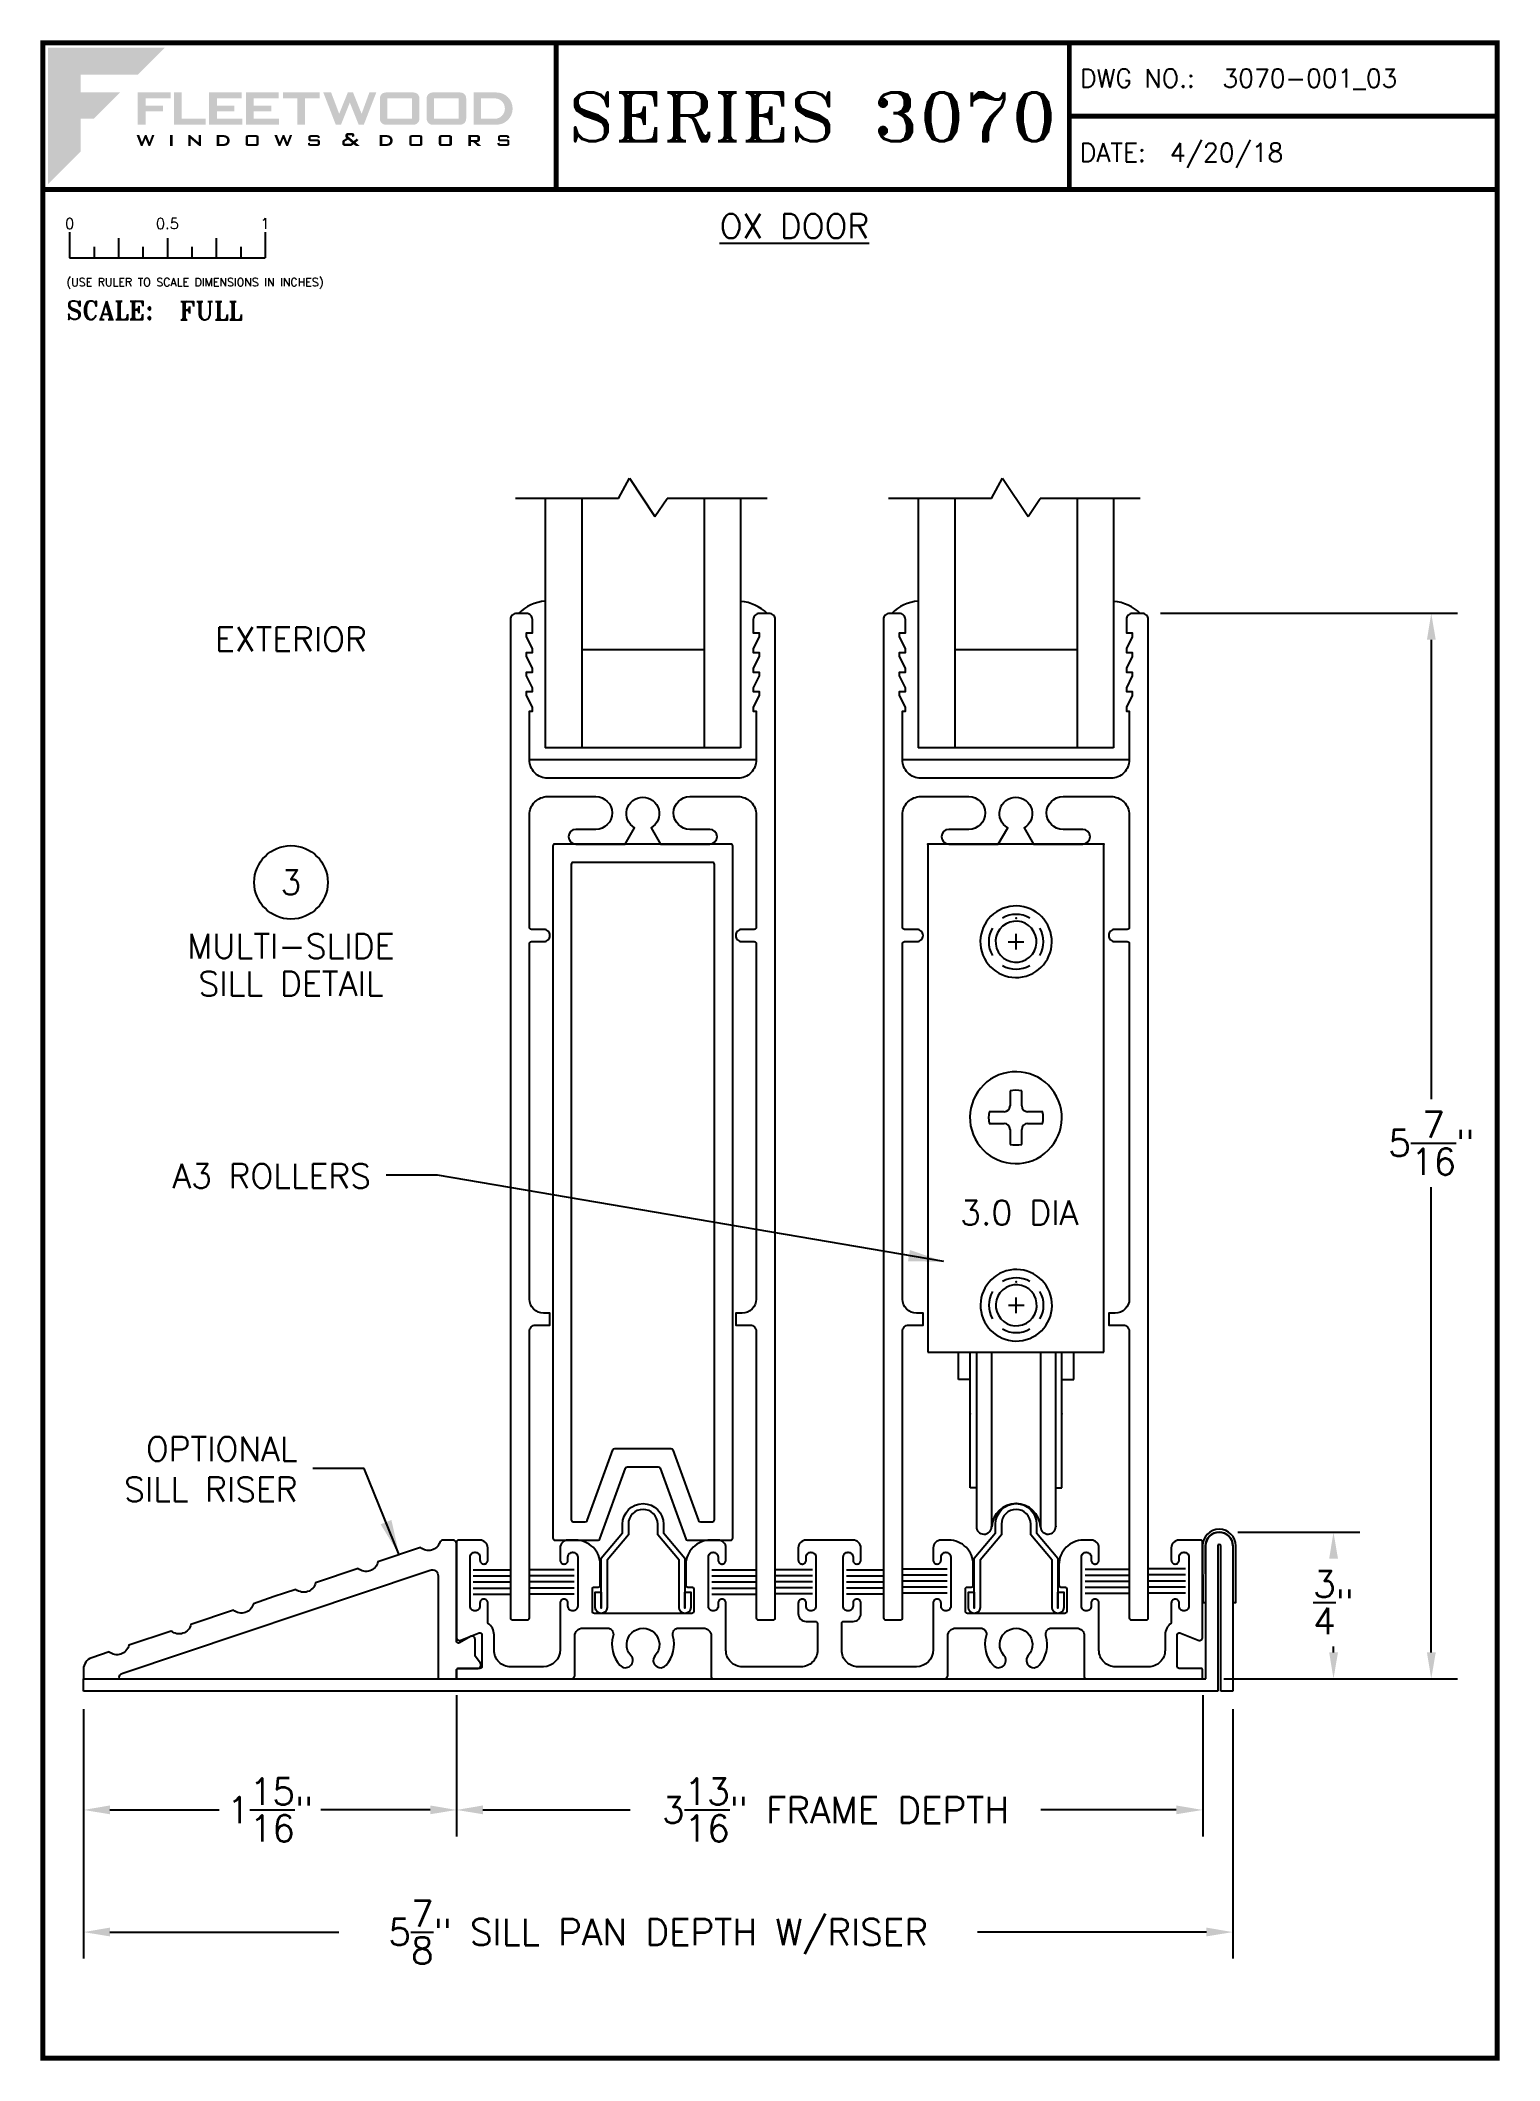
# Paper-space layout 'DETAIL 3' of a CAD drawing. Extents: x 0.3 to 7.8, y 0.1 to 10.4.
# The model-space entities are those that its viewports show. They can reach past a viewport. Long polylines and large blocks are cut down to what shows.
import ezdxf
from ezdxf.enums import TextEntityAlignment as Align

# ---------------------------------------------------------------- set-up
doc = ezdxf.new("R2010")
doc.units = 0
doc.header["$LTSCALE"] = 0.25
doc.header["$MEASUREMENT"] = 0
doc.layers.get('0').update_dxf_attribs({"linetype": 'CONTINUOUS'})
doc.layers.get('DEFPOINTS').update_dxf_attribs({"color": 1, "linetype": 'CONTINUOUS'})
for name, color, linetype in [('DIM', 7, 'CONTINUOUS'), ('FRAME', 1, 'CONTINUOUS'), ('GLASS-VINYL', 7, 'CONTINUOUS'), ('HEM COVER', 4, 'CONTINUOUS'), ('MISC', 7, 'CONTINUOUS'), ('RISER', 7, 'CONTINUOUS'), ('SASH', 5, 'CONTINUOUS'), ('SEAL', 7, 'CONTINUOUS'), ('SILL-PAN', 7, 'CONTINUOUS'), ('TEXT', 7, 'CONTINUOUS')]:
    doc.layers.add(name, color=color, linetype=linetype)
doc.layers.add('VP', color=40, linetype='CONTINUOUS', plot=False)
doc.layers.get('VP').off()
doc.styles.add('ROMANS', font='romans')
doc.styles.add('ROMANT', font='romant')
doc.styles.add('SIMPLEX-094', font='simplex.shx', dxfattribs={"height": 0.094})
doc.styles.get("Standard").update_dxf_attribs({"font": 'simplex.shx'})
doc.dimstyles.new('FULL SCALE', dxfattribs={"dimscale": 0.75, "dimtxt": 0.18, "dimasz": 0.18, "dimexe": 0.18, "dimexo": 0.125, "dimgap": 0.09, "dimtad": 0, "dimtih": 1, "dimtoh": 1, "dimdec": 4, "dimzin": 0, "dimdsep": 46, "dimlunit": 5, "dimtxsty": 'Standard', "dimcen": 0.09, "dimadec": 0, "dimazin": 0, "dimtfac": 1, "dimtdec": 4, "dimtofl": 0, "dimtmove": 0, "dimatfit": 3, "dimfxl": 0, "dimtolj": 1, "dimtzin": 0, "dimarcsym": 0})
doc.dimstyles.get("Standard").update_dxf_attribs({"dimtxt": 0.18, "dimasz": 0.18, "dimexe": 0.18, "dimexo": 0.0625, "dimgap": 0.09, "dimtad": 0, "dimtih": 1, "dimtoh": 1, "dimdec": 4, "dimzin": 0, "dimdsep": 46, "dimtxsty": 'Standard', "dimcen": 0.09, "dimadec": 0, "dimazin": 0, "dimtfac": 1, "dimtdec": 4, "dimtofl": 0, "dimtmove": 0, "dimatfit": 3, "dimfxl": 0, "dimtolj": 1, "dimtzin": 0, "dimarcsym": 0})

# ---------------------------------------------------------------- blocks, each defined once
blk = doc.blocks.new('*D55')
at = {"color": 0, "lineweight": -2}
for p, q in [((6.03, 7.518), (7.549, 7.518)), ((7.414, 7.383), (7.414, 5.032)), ((7.414, 2.201), (7.414, 4.582)), ((6.354, 2.066), (7.549, 2.066))]:
    blk.add_line(p, q, dxfattribs=at)
at = {"color": 0}
for points in [[(7.392, 7.383), (7.437, 7.383), (7.414, 7.518)], [(7.392, 2.201), (7.437, 2.201), (7.414, 2.066)]]:
    blk.add_solid(points, dxfattribs=at)
at = {"layer": 'DEFPOINTS', "color": 0}
for p in [(5.936, 7.518), (6.26, 2.066), (7.414, 2.066)]:
    blk.add_point(p, dxfattribs=at)
at = {"color": 0, "insert": (7.414, 4.807), "char_height": 0.135, "attachment_point": 5}
blk.add_mtext('\\A1;5{\\H1.000000x;\\S7/16;}"', dxfattribs=at)
blk = doc.blocks.new('*D76')
at = {"color": 0, "lineweight": -2}
for p, q in [((0.521, 1.91), (0.521, 0.635)), ((6.399, 1.91), (6.399, 0.635)), ((0.656, 0.77), (1.827, 0.77)), ((6.264, 0.77), (5.093, 0.77))]:
    blk.add_line(p, q, dxfattribs=at)
at = {"color": 0}
for points in [[(0.656, 0.793), (0.656, 0.748), (0.521, 0.77)], [(6.264, 0.793), (6.264, 0.748), (6.399, 0.77)]]:
    blk.add_solid(points, dxfattribs=at)
at = {"layer": 'DEFPOINTS', "color": 0}
for p in [(0.521, 2.004), (6.399, 2.004), (6.399, 0.77)]:
    blk.add_point(p, dxfattribs=at)
at = {"color": 0, "insert": (3.46, 0.77), "char_height": 0.135, "attachment_point": 5}
blk.add_mtext('\\A1;5{\\H1.000000x;\\S7/8;}" SILL PAN DEPTH W/RISER', dxfattribs=at)
blk = doc.blocks.new('*D77')
at = {"color": 0, "lineweight": -2}
for p, q in [((2.429, 1.982), (2.429, 1.26)), ((6.245, 1.982), (6.245, 1.26)), ((2.564, 1.395), (3.316, 1.395)), ((6.11, 1.395), (5.418, 1.395))]:
    blk.add_line(p, q, dxfattribs=at)
at = {"color": 0}
for points in [[(2.564, 1.418), (2.564, 1.373), (2.429, 1.395)], [(6.11, 1.418), (6.11, 1.373), (6.245, 1.395)]]:
    blk.add_solid(points, dxfattribs=at)
at = {"layer": 'DEFPOINTS', "color": 0}
for p in [(2.429, 2.076), (6.245, 2.076), (6.245, 1.395)]:
    blk.add_point(p, dxfattribs=at)
at = {"color": 0, "insert": (4.367, 1.395), "char_height": 0.135, "attachment_point": 5}
blk.add_mtext('\\A1;3{\\H1.000000x;\\S13/16;}" FRAME DEPTH', dxfattribs=at)
blk = doc.blocks.new('*D78')
at = {"color": 0, "lineweight": -2}
for p, q in [((2.429, 1.982), (2.429, 1.26)), ((0.521, 1.91), (0.521, 1.26)), ((0.656, 1.395), (1.214, 1.395)), ((2.294, 1.395), (1.735, 1.395))]:
    blk.add_line(p, q, dxfattribs=at)
at = {"color": 0}
for points in [[(0.656, 1.418), (0.656, 1.373), (0.521, 1.395)], [(2.294, 1.418), (2.294, 1.373), (2.429, 1.395)]]:
    blk.add_solid(points, dxfattribs=at)
at = {"layer": 'DEFPOINTS', "color": 0}
for p in [(2.429, 2.076), (0.521, 2.004), (0.521, 1.395)]:
    blk.add_point(p, dxfattribs=at)
at = {"color": 0, "insert": (1.475, 1.395), "char_height": 0.135, "attachment_point": 5}
blk.add_mtext('\\A1;1{\\H1.000000x;\\S15/16;}"', dxfattribs=at)
blk = doc.blocks.new('Fleetwood_Logo_6-10-15')
h = blk.add_hatch(color=154)
h.dxf.hatch_style = 1
h.paths.add_polyline_path([(0.2526, -0.0017), (0.0019, -0.0017), (0.0019, -0.2942), (0.0725, -0.2236), (0.0725, -0.1535), (0.1007, -0.1535), (0.1567, -0.0976), (0.0725, -0.0976), (0.0725, -0.0596), (0.1946, -0.0596)])
h = blk.add_hatch(color=251)
h.dxf.hatch_style = 1
h.paths.add_polyline_path([(0.2487, -0.1256), (0.2112, -0.1256), (0.2112, -0.1102), (0.2647, -0.1102), (0.2647, -0.0976), (0.1946, -0.0976), (0.1946, -0.1667), (0.2112, -0.1667), (0.2112, -0.1377), (0.2487, -0.1377)])
h = blk.add_hatch(color=251)
h.dxf.hatch_style = 1
h.paths.add_polyline_path([(0.2886, -0.0976), (0.272, -0.0976), (0.272, -0.1667), (0.3401, -0.1667), (0.3401, -0.1535), (0.2886, -0.1535)])
h = blk.add_hatch(color=251)
h.dxf.hatch_style = 1
h.paths.add_polyline_path([(0.4175, -0.0976), (0.3474, -0.0976), (0.3474, -0.1667), (0.4185, -0.1667), (0.4185, -0.1534), (0.364, -0.1534), (0.364, -0.1377), (0.4015, -0.1377), (0.4015, -0.1256), (0.364, -0.1256), (0.364, -0.1102), (0.4175, -0.1102)])
h = blk.add_hatch(color=251)
h.dxf.hatch_style = 1
h.paths.add_polyline_path([(0.4965, -0.0976), (0.4264, -0.0976), (0.4264, -0.1667), (0.4975, -0.1667), (0.4975, -0.1534), (0.443, -0.1534), (0.443, -0.1377), (0.4804, -0.1377), (0.4804, -0.1256), (0.443, -0.1256), (0.443, -0.1102), (0.4965, -0.1102)])
h = blk.add_hatch(color=251)
h.dxf.hatch_style = 1
h.paths.add_polyline_path([(0.5842, -0.0976), (0.5054, -0.0976), (0.5054, -0.1102), (0.5365, -0.1102), (0.5365, -0.1667), (0.5531, -0.1667), (0.5531, -0.1102), (0.5842, -0.1102)])
h = blk.add_hatch(color=251)
h.dxf.hatch_style = 1
h.paths.add_polyline_path([(0.6089, -0.0976), (0.5921, -0.0976), (0.6188, -0.1667), (0.63, -0.1667), (0.6489, -0.1192), (0.6679, -0.1667), (0.6789, -0.1667), (0.7056, -0.0976), (0.6908, -0.0976), (0.6742, -0.1433), (0.6558, -0.0976), (0.6446, -0.0976), (0.6261, -0.1433)])
h = blk.add_hatch(color=251)
h.dxf.hatch_style = 1
h.paths.add_polyline_path([(0.7853, -0.0976), (0.726, -0.0976, 0.414214), (0.7133, -0.1102), (0.7133, -0.154, 0.414214), (0.726, -0.1667), (0.7853, -0.1667, 0.414214), (0.798, -0.154), (0.798, -0.1102, 0.414214)])
h.paths.add_polyline_path([(0.7819, -0.1102), (0.7819, -0.154), (0.7294, -0.154), (0.7294, -0.1102)], flags=16)
h = blk.add_hatch(color=251)
h.dxf.hatch_style = 1
h.paths.add_polyline_path([(0.8856, -0.0976), (0.8262, -0.0976, 0.414214), (0.8136, -0.1102), (0.8136, -0.154, 0.414214), (0.8262, -0.1667), (0.8856, -0.1667, 0.414214), (0.8982, -0.154), (0.8982, -0.1102, 0.414214)])
h.paths.add_polyline_path([(0.8822, -0.1102), (0.8822, -0.154), (0.8296, -0.154), (0.8296, -0.1102)], flags=16)
h = blk.add_hatch(color=251)
h.dxf.hatch_style = 1
h.paths.add_polyline_path([(0.9632, -0.0976), (0.914, -0.0976), (0.914, -0.1667), (0.9632, -0.1667, 1)])
h.paths.add_polyline_path([(0.9301, -0.1102), (0.9593, -0.1102, -1), (0.9593, -0.154), (0.9301, -0.154)], flags=16)
h = blk.add_hatch(color=7)
h.dxf.hatch_style = 1
h.paths.add_polyline_path([(0.2301, -0.1891), (0.2251, -0.1891), (0.2196, -0.2043), (0.2134, -0.1891), (0.2097, -0.1891), (0.2035, -0.2043), (0.1978, -0.1891), (0.1922, -0.1891), (0.2011, -0.2121), (0.2048, -0.2121), (0.2112, -0.1963), (0.2175, -0.2121), (0.2212, -0.2121)])
h = blk.add_hatch(color=7)
h.dxf.hatch_style = 1
h.paths.add_polyline_path([(0.2691, -0.1891), (0.2637, -0.1891), (0.2637, -0.2118), (0.2637, -0.2121), (0.2691, -0.2121)])
h = blk.add_hatch(color=7)
h.dxf.hatch_style = 1
h.paths.add_polyline_path([(0.3077, -0.1964), (0.3259, -0.2121), (0.3298, -0.2121), (0.3298, -0.1891), (0.325, -0.1891), (0.325, -0.2047), (0.3067, -0.1891), (0.3029, -0.1891), (0.3029, -0.2121), (0.3077, -0.2121)])
h = blk.add_hatch(color=7)
h.dxf.hatch_style = 1
h.paths.add_polyline_path([(0.3801, -0.1891), (0.3637, -0.1891), (0.3637, -0.2121), (0.3801, -0.2121, 1)])
h.paths.add_polyline_path([(0.3691, -0.2079), (0.3691, -0.1933), (0.3788, -0.1933, -1), (0.3788, -0.2079)], flags=16)
h = blk.add_hatch(color=7)
h.dxf.hatch_style = 1
h.paths.add_polyline_path([(0.4537, -0.2079), (0.4537, -0.1933, 0.414214), (0.4495, -0.1891), (0.4297, -0.1891, 0.414214), (0.4255, -0.1933), (0.4255, -0.2079, 0.414214), (0.4297, -0.2121), (0.4495, -0.2121, 0.414214)])
h.paths.add_polyline_path([(0.4308, -0.2079), (0.4308, -0.1933), (0.4484, -0.1933), (0.4484, -0.2079)], flags=16)
h = blk.add_hatch(color=7)
h.dxf.hatch_style = 1
h.paths.add_polyline_path([(0.5253, -0.1891), (0.5203, -0.1891), (0.5148, -0.2043), (0.5087, -0.1891), (0.5049, -0.1891), (0.4988, -0.2043), (0.493, -0.1891), (0.4874, -0.1891), (0.4963, -0.2121), (0.5001, -0.2121), (0.5064, -0.1963), (0.5127, -0.2121), (0.5164, -0.2121)])
h = blk.add_hatch(color=7)
h.dxf.hatch_style = 1
h.paths.add_polyline_path([(0.5801, -0.1891), (0.5643, -0.1891, 0.414214), (0.56, -0.1933), (0.56, -0.1981, 0.414214), (0.5643, -0.2024), (0.58, -0.2024), (0.58, -0.2078), (0.5637, -0.2078), (0.5637, -0.2052), (0.5591, -0.2062), (0.5591, -0.2078, 0.414214), (0.5634, -0.2121), (0.5805, -0.2121, 0.414214), (0.5848, -0.2078), (0.5848, -0.2024, 0.414214), (0.5805, -0.1982), (0.5648, -0.1982), (0.5648, -0.193), (0.5798, -0.193), (0.5798, -0.1958), (0.5843, -0.1948), (0.5843, -0.1933, 0.414214)])
h = blk.add_hatch(color=7)
h.dxf.hatch_style = 1
h.paths.add_polyline_path([(0.645, -0.1913, -0.222262), (0.6447, -0.1906), (0.6447, -0.1892), (0.6535, -0.1892), (0.6535, -0.193), (0.6587, -0.1918), (0.6587, -0.189, 0.414214), (0.6544, -0.1847), (0.6437, -0.1847, 0.414214), (0.6394, -0.189), (0.6394, -0.1922, 0.222262), (0.6407, -0.1948), (0.6415, -0.1955), (0.6345, -0.1998, 0.260684), (0.6329, -0.2027), (0.6329, -0.2078, 0.414214), (0.6372, -0.2121), (0.6514, -0.2121, 0.17577), (0.6536, -0.2113), (0.657, -0.2085), (0.6614, -0.2121), (0.6699, -0.2121), (0.6613, -0.2049), (0.6676, -0.1997), (0.6637, -0.1964), (0.6574, -0.2017)])
h.paths.add_polyline_path([(0.6532, -0.2052), (0.6509, -0.2072, -0.17577), (0.6502, -0.2074), (0.6382, -0.2074), (0.6382, -0.2033, -0.260684), (0.6387, -0.2025), (0.6451, -0.1985)], flags=16)
h = blk.add_hatch(color=7)
h.dxf.hatch_style = 1
h.paths.add_polyline_path([(0.7294, -0.1891), (0.713, -0.1891), (0.713, -0.2121), (0.7294, -0.2121, 1)])
h.paths.add_polyline_path([(0.7184, -0.2079), (0.7184, -0.1933), (0.7281, -0.1933, -1), (0.7281, -0.2079)], flags=16)
h = blk.add_hatch(color=7)
h.dxf.hatch_style = 1
h.paths.add_polyline_path([(0.8045, -0.2079), (0.8045, -0.1933, 0.414214), (0.8003, -0.1891), (0.7805, -0.1891, 0.414214), (0.7763, -0.1933), (0.7763, -0.2079, 0.414214), (0.7805, -0.2121), (0.8003, -0.2121, 0.414214)])
h.paths.add_polyline_path([(0.7816, -0.2079), (0.7816, -0.1933), (0.7992, -0.1933), (0.7992, -0.2079)], flags=16)
h = blk.add_hatch(color=7)
h.dxf.hatch_style = 1
h.paths.add_polyline_path([(0.8678, -0.2079), (0.8678, -0.1933, 0.414214), (0.8636, -0.1891), (0.8438, -0.1891, 0.414214), (0.8396, -0.1933), (0.8396, -0.2079, 0.414214), (0.8438, -0.2121), (0.8636, -0.2121, 0.414214)])
h.paths.add_polyline_path([(0.8449, -0.2079), (0.8449, -0.1933), (0.8624, -0.1933), (0.8624, -0.2079)], flags=16)
h = blk.add_hatch(color=7)
h.dxf.hatch_style = 1
h.paths.add_polyline_path([(0.9277, -0.1993), (0.9277, -0.1933, 0.414214), (0.9235, -0.1891), (0.9028, -0.1891), (0.9028, -0.2121), (0.9082, -0.2121), (0.9082, -0.2035), (0.9131, -0.2035), (0.9224, -0.2121), (0.9303, -0.2121), (0.9197, -0.2035), (0.9235, -0.2035, 0.414214)])
h.paths.add_polyline_path([(0.9082, -0.1993), (0.9082, -0.1933), (0.9214, -0.1933, -0.414214), (0.9224, -0.1943), (0.9224, -0.1983, -0.414214), (0.9214, -0.1993)], flags=16)
h = blk.add_hatch(color=7)
h.dxf.hatch_style = 1
h.paths.add_polyline_path([(0.9867, -0.1982), (0.971, -0.1982), (0.971, -0.193), (0.9859, -0.193), (0.9859, -0.1958), (0.9905, -0.1948), (0.9905, -0.1933, 0.414214), (0.9863, -0.1891), (0.9705, -0.1891, 0.414214), (0.9662, -0.1933), (0.9662, -0.1981, 0.414214), (0.9705, -0.2024), (0.9862, -0.2024), (0.9862, -0.2078), (0.9699, -0.2078), (0.9699, -0.2052), (0.9653, -0.2062), (0.9653, -0.2078, 0.414214), (0.9696, -0.2121), (0.9867, -0.2121, 0.414214), (0.991, -0.2078), (0.991, -0.2024, 0.414214)])
blk = doc.blocks.new('A-SIZE_P')
at = {"const_width": 0.025}
blk.add_lwpolyline([(0.313, 0.125), (7.751, 0.125), (7.751, 10.437), (0.313, 10.437)], close=True, dxfattribs=at)
for points in [[(2.938, 10.437), (2.938, 9.687)], [(5.563, 10.437), (5.563, 9.687)], [(5.563, 10.062), (7.751, 10.062)], [(0.313, 9.687), (7.751, 9.687)]]:
    blk.add_lwpolyline(points, dxfattribs=at)
at = {"xscale": 2.387023416083395, "yscale": 2.387023416083395, "zscale": 2.387023416083395}
blk.add_blockref('Fleetwood_Logo_6-10-15', (0.334, 10.416), dxfattribs=at)
for s, style, p in [('DWG NO.:', 'SIMPLEX-094', (5.617, 10.209)), ('DATE:', 'SIMPLEX-094', (5.616, 9.829)), ('SCALE:', 'ROMANT', (0.433, 9.022))]:
    blk.add_text(s, height=0.094, dxfattribs=dict(style=style)).set_placement(p)
for tag, p, style in [('DWG_NO', (6.346, 10.209), 'SIMPLEX-094'), ('DATE', (6.077, 9.829), 'SIMPLEX-094'), ('SCALE', (1.011, 9.02), 'ROMANT')]:
    blk.add_attdef(tag, p, '', height=0.094, dxfattribs=dict(style=style))
for tag, height, style, width, p, p2 in [('DWG_NO_F', 0.094, 'SIMPLEX-094', 1.745692, (6.347, 10.209), (7.683, 10.209)), ('PRODUCT', 0.25, 'ROMANT', 1.390728, (3.001, 9.934), (5.5, 9.934))]:
    blk.add_attdef(tag, text='', height=height, dxfattribs=dict(style=style, width=width)).set_placement(p, p2, align=Align.FIT)
blk = doc.blocks.new('Full')
for p, q in [((0.137, -0.219), (0.137, -0.35)), ((0.262, -0.294), (0.262, -0.35)), ((0.387, -0.249), (0.387, -0.35)), ((0.512, -0.294), (0.512, -0.35)), ((0.637, -0.249), (0.637, -0.35)), ((0.762, -0.294), (0.762, -0.35)), ((0.887, -0.249), (0.887, -0.35)), ((1.012, -0.294), (1.012, -0.35)), ((1.137, -0.219), (1.137, -0.35)), ((0.137, -0.35), (1.137, -0.35))]:
    blk.add_line(p, q)
for s, p in [('0', (0.137, -0.219)), ('0.5', (0.637, -0.219)), ('1', (1.137, -0.219))]:
    blk.add_text(s, height=0.055).set_placement(p, align=Align.BOTTOM_CENTER)
at = {"style": 'ROMANS'}
blk.add_text('(USE RULER TO SCALE DIMENSIONS IN INCHES)', height=0.04115, dxfattribs=at).set_placement((0.12, -0.495))
blk = doc.blocks.new('*D95')
at = {"color": 0, "lineweight": -2}
for p, q in [((6.424, 2.816), (7.049, 2.816)), ((6.914, 2.201), (6.914, 2.231)), ((6.354, 2.066), (7.049, 2.066))]:
    blk.add_line(p, q, dxfattribs=at)
at = {"color": 0}
for points in [[(6.892, 2.681), (6.937, 2.681), (6.914, 2.816)], [(6.892, 2.201), (6.937, 2.201), (6.914, 2.066)]]:
    blk.add_solid(points, dxfattribs=at)
at = {"layer": 'DEFPOINTS', "color": 0}
for p in [(6.33, 2.816), (6.914, 2.816), (6.26, 2.066)]:
    blk.add_point(p, dxfattribs=at)
at = {"color": 0, "insert": (6.914, 2.456), "char_height": 0.135, "attachment_point": 5}
blk.add_mtext('\\A1;{\\H1.000000x;\\S3/4;}"', dxfattribs=at)
blk = doc.blocks.new('sectball')
blk.add_circle((0, 0), 0.125)
blk.add_attdef('NO', text='', height=0.062).set_placement((0, 0), align=Align.MIDDLE_CENTER)
for tag, p in [('LINE1', (0, -0.2588)), ('LINE2', (0, -0.3864)), ('LINE3', (0, -0.5214))]:
    blk.add_attdef(tag, text='', height=0.078).set_placement(p, align=Align.CENTER)
blk = doc.blocks.new('3742 2-track Sill')
blk.add_lwpolyline([(3.539, 0.052), (3.441, 0.052), (3.371, 0.052, -0.414214), (3.286, 0.137), (3.286, 0.324), (3.286, 0.378, 0.414214), (3.266, 0.398), (3.265, 0.398, 0.414214), (3.246, 0.379), (3.246, 0.363, -0.414214), (3.221, 0.338), (3.22, 0.338, -0.414214), (3.196, 0.363), (3.196, 0.614, -0.414214), (3.22, 0.638), (3.221, 0.638, -0.414214), (3.246, 0.614), (3.246, 0.598, 0.414214), (3.265, 0.578), (3.266, 0.578, 0.414214), (3.286, 0.598), (3.286, 0.66, 0.414214), (3.246, 0.7), (3.213, 0.7), (3.206, 0.7, 0.414214), (3.081, 0.575), (3.081, 0.47, 0.414214), (3.091, 0.46), (3.111, 0.46, -0.414214), (3.121, 0.45), (3.121, 0.335, -0.414214), (3.111, 0.325), (2.613, 0.325, -0.414214), (2.603, 0.335), (2.603, 0.45, -0.414214), (2.613, 0.46), (2.633, 0.46, 0.414214), (2.643, 0.47), (2.643, 0.575, 0.414214), (2.518, 0.7), (2.501, 0.7), (2.478, 0.7, 0.414214), (2.438, 0.66), (2.438, 0.598, 0.414214), (2.458, 0.578), (2.459, 0.578, 0.414214), (2.478, 0.598), (2.478, 0.614, -0.414214), (2.502, 0.638), (2.503, 0.638, -0.414214), (2.528, 0.614), (2.528, 0.363, -0.414214), (2.503, 0.338), (2.502, 0.338, -0.414214), (2.478, 0.363), (2.478, 0.379, 0.414214), (2.459, 0.398), (2.458, 0.398, 0.414214), (2.438, 0.378), (2.438, 0.324), (2.438, 0.14, -0.406851), (2.353, 0.052), (2.298, 0.052), (2.231, 0.052), (2.055, 0.052, -0.414214), (1.97, 0.137), (1.97, 0.175), (1.97, 0.274, -0.414214), (1.98, 0.284), (2.028, 0.284, 0.414214), (2.068, 0.324), (2.068, 0.378, 0.414214), (2.048, 0.398), (2.047, 0.398, 0.414214), (2.028, 0.379), (2.028, 0.363, -0.414214), (2.003, 0.338), (2.002, 0.338, -0.414214), (1.978, 0.363), (1.978, 0.614, -0.414214), (2.002, 0.638), (2.003, 0.638, -0.414214), (2.028, 0.614), (2.028, 0.598, 0.414214), (2.047, 0.578), (2.048, 0.578, 0.414214), (2.068, 0.598), (2.068, 0.66, 0.414214), (2.028, 0.7), (1.947, 0.7), (1.869, 0.7), (1.788, 0.7, 0.414214), (1.748, 0.66), (1.748, 0.598, 0.414214), (1.768, 0.578), (1.769, 0.578, 0.414214), (1.788, 0.598), (1.788, 0.614, -0.414214), (1.812, 0.638), (1.813, 0.638, -0.414214), (1.838, 0.614), (1.838, 0.363, -0.414214), (1.813, 0.338), (1.812, 0.338, -0.414214), (1.788, 0.363), (1.788, 0.379, 0.414214), (1.769, 0.398), (1.768, 0.398, 0.414214), (1.748, 0.378), (1.748, 0.324, 0.414214), (1.788, 0.284), (1.836, 0.284, -0.414214), (1.846, 0.274), (1.846, 0.175), (1.846, 0.137, -0.414214), (1.761, 0.052), (1.566, 0.052), (1.494, 0.052), (1.463, 0.052, -0.414214), (1.378, 0.137), (1.378, 0.324), (1.378, 0.378, 0.414214), (1.358, 0.398), (1.357, 0.398, 0.414214), (1.338, 0.379), (1.338, 0.363, -0.414214), (1.313, 0.338), (1.312, 0.338, -0.414214), (1.288, 0.363), (1.288, 0.614, -0.414214), (1.312, 0.638), (1.313, 0.638, -0.414214), (1.338, 0.614), (1.338, 0.598, 0.414214), (1.357, 0.578), (1.358, 0.578, 0.414214), (1.378, 0.598), (1.378, 0.66, 0.414214), (1.338, 0.7), (1.305, 0.7), (1.298, 0.7, 0.414214), (1.173, 0.575), (1.173, 0.47, 0.414214), (1.183, 0.46), (1.203, 0.46, -0.414214), (1.213, 0.45), (1.213, 0.335, -0.414214), (1.203, 0.325), (0.705, 0.325, -0.414214), (0.695, 0.335), (0.695, 0.45, -0.414214), (0.705, 0.46), (0.725, 0.46, 0.414214), (0.735, 0.47), (0.735, 0.575, 0.414214), (0.61, 0.7), (0.593, 0.7), (0.57, 0.7, 0.414214), (0.53, 0.66), (0.53, 0.598, 0.414214), (0.55, 0.578), (0.551, 0.578, 0.414214), (0.57, 0.598), (0.57, 0.614, -0.414214), (0.594, 0.638), (0.595, 0.638, -0.414214), (0.62, 0.614), (0.62, 0.363, -0.414214), (0.595, 0.338), (0.594, 0.338, -0.414214), (0.57, 0.363), (0.57, 0.379, 0.414214), (0.551, 0.398), (0.55, 0.398, 0.414214), (0.53, 0.378), (0.53, 0.324), (0.53, 0.14, -0.406851), (0.445, 0.052), (0.369, 0.052), (0.277, 0.052, -0.414214), (0.192, 0.137), (0.192, 0.215, 0.250492), (0.16, 0.275), (0.16, 0.378, 0.414214), (0.14, 0.398), (0.139, 0.398, 0.414214), (0.12, 0.379), (0.12, 0.363, -0.414214), (0.095, 0.338), (0.094, 0.338, -0.414214), (0.07, 0.363), (0.07, 0.614, -0.414214), (0.094, 0.638), (0.095, 0.638, -0.414214), (0.12, 0.614), (0.12, 0.598, 0.414214), (0.139, 0.578), (0.14, 0.578, 0.414214), (0.16, 0.598), (0.16, 0.66, 0.414214), (0.12, 0.7), (0.01, 0.7, 0.414214), (0, 0.69), (0, 0.292), (0, 0.202, 0.528549), (0.022, 0.188), (0.116, 0.225, -0.528549), (0.13, 0.215), (0.13, 0.054, -0.414214), (0.12, 0.044), (0.01, 0.044, 0.414214), (0, 0.034), (0, 0, 0.414214), (0.01, -0.01), (0.365, -0.01), (0.436, -0.01), (0.585, -0.01, 0.414214), (0.605, 0.01), (0.605, 0.21, -0.414214), (0.645, 0.25), (0.695, 0.25), (0.772, 0.25, -0.499657), (0.801, 0.21, 0.259642), (0.836, 0.06, 1), (0.892, 0.11, -2.247229), (1.016, 0.11, 1), (1.072, 0.06, 0.259642), (1.107, 0.21, -0.499657), (1.136, 0.25), (1.204, 0.25), (1.263, 0.25, -0.414214), (1.303, 0.21), (1.303, 0, 0.414214), (1.313, -0.01), (1.467, -0.01), (1.503, -0.01), (2.298, -0.01), (2.344, -0.01), (2.493, -0.01, 0.414214), (2.513, 0.01), (2.513, 0.21, -0.414214), (2.553, 0.25), (2.603, 0.25), (2.68, 0.25, -0.499657), (2.709, 0.21, 0.259642), (2.744, 0.06, 1), (2.8, 0.11, -2.247229), (2.924, 0.11, 1), (2.98, 0.06, 0.259642), (3.015, 0.21, -0.499657), (3.044, 0.25), (3.112, 0.25), (3.171, 0.25, -0.414214), (3.211, 0.21), (3.211, 0, 0.414214), (3.221, -0.01), (3.375, -0.01), (3.471, -0.01), (3.806, -0.01, 0.414214), (3.816, 0), (3.816, 0.034, 0.414214), (3.806, 0.044), (3.696, 0.044, -0.414214), (3.686, 0.054), (3.686, 0.215, -0.528549), (3.7, 0.225), (3.794, 0.188, 0.528549), (3.816, 0.202), (3.816, 0.292), (3.816, 0.69, 0.414214), (3.806, 0.7), (3.696, 0.7, 0.414214), (3.656, 0.66), (3.656, 0.598, 0.414214), (3.675, 0.578), (3.676, 0.578, 0.414214), (3.696, 0.598), (3.696, 0.614, -0.414214), (3.72, 0.638), (3.721, 0.638, -0.414214), (3.746, 0.614), (3.746, 0.363, -0.414214), (3.721, 0.338), (3.72, 0.338, -0.414214), (3.696, 0.363), (3.696, 0.379, 0.414214), (3.676, 0.398), (3.676, 0.398, 0.414214), (3.656, 0.378), (3.656, 0.275, 0.250492), (3.624, 0.215), (3.624, 0.137, -0.414214)], format="xyb", close=True)
blk = doc.blocks.new('FW1020 STD SILL')
blk.add_lwpolyline([(0.075, 0.457, 1), (-0.075, 0.457), (-0.075, 0.402), (-0.184, 0.272), (-0.184, 0.03, -1), (-0.244, 0.03), (-0.244, 0.109), (-0.214, 0.109), (-0.214, 0.027), (-0.214, 0.283), (-0.105, 0.413), (-0.105, 0.457, -1), (0.105, 0.457), (0.105, 0.413), (0.214, 0.283), (0.214, 0.027), (0.214, 0.109), (0.244, 0.109), (0.244, 0.03, -1), (0.184, 0.03), (0.184, 0.272), (0.075, 0.402)], format="xyb", close=True)
blk = doc.blocks.new('3027 MAMMOTH B-RAIL')
at = {"color": 0}
blk.add_lwpolyline([(0.475, -0.624, 0.414214), (0.506, -0.655), (0.57, -0.655, -0.414214), (0.58, -0.665), (0.58, -2.484, -0.414214), (0.508, -2.556), (0.475, -2.556), (0.475, -2.618), (0.549, -2.618, -0.414214), (0.58, -2.649), (0.58, -4.116, 0.414214), (0.59, -4.126), (0.667, -4.126, 0.414214), (0.677, -4.116), (0.677, 0.993, 0.414214), (0.646, 1.024), (0.596, 1.024, 0.414214), (0.565, 0.993), (0.565, 0.924), (0.595, 0.924), (0.595, 0.904), (0.565, 0.844), (0.565, 0.824), (0.595, 0.824), (0.595, 0.804), (0.565, 0.744), (0.565, 0.724), (0.595, 0.724), (0.595, 0.704), (0.565, 0.644), (0.565, 0.624), (0.595, 0.624), (0.595, 0.604), (0.565, 0.544), (0.565, 0.524), (0.58, 0.524), (0.58, 0.275, -0.414214), (0.486, 0.181), (-0.486, 0.181, -0.414214), (-0.58, 0.275), (-0.58, 0.524), (-0.565, 0.524), (-0.565, 0.544), (-0.595, 0.604), (-0.595, 0.624), (-0.565, 0.624), (-0.565, 0.644), (-0.595, 0.704), (-0.595, 0.724), (-0.565, 0.724), (-0.565, 0.744), (-0.595, 0.804), (-0.595, 0.824), (-0.565, 0.824), (-0.565, 0.844), (-0.595, 0.904), (-0.595, 0.924), (-0.565, 0.924), (-0.565, 0.993, 0.414214), (-0.596, 1.024), (-0.646, 1.024, 0.414214), (-0.677, 0.993), (-0.677, -4.116, 0.414214), (-0.667, -4.126), (-0.59, -4.126, 0.414214), (-0.58, -4.116), (-0.58, -2.649, -0.414214), (-0.549, -2.618), (-0.475, -2.618), (-0.475, -2.556), (-0.508, -2.556, -0.414214), (-0.58, -2.484), (-0.58, -0.665, -0.414214), (-0.57, -0.655), (-0.506, -0.655, 0.414214), (-0.475, -0.624, 0.414214), (-0.506, -0.593), (-0.57, -0.593, -0.414214), (-0.58, -0.583), (-0.58, -0.007, -0.414214), (-0.486, 0.087), (-0.241, 0.087, -1), (-0.241, -0.081), (-0.343, -0.081, 1), (-0.343, -0.156), (-0.09, -0.156), (-0.042, -0.073, -3.732051), (0.042, -0.073), (0.09, -0.156), (0.342, -0.156, 1), (0.342, -0.081), (0.241, -0.081, -1), (0.241, 0.087), (0.486, 0.087, -0.414214), (0.58, -0.007), (0.58, -0.583, -0.414214), (0.57, -0.593), (0.506, -0.593, 0.414214)], format="xyb", close=True, dxfattribs=at)
blk = doc.blocks.new('Roller Assy 3p0 Dia - Side(EX)')
at = {"color": 7}
for p, q in [((-0.45, 0), (-0.45, -2.6)), ((0.45, 0), (-0.45, 0)), ((0.45, -2.6), (0.45, 0)), ((-0.03, -1.263), (-0.03, -1.34)), ((0.03, -1.34), (0.03, -1.263)), ((-0.06, -1.37), (-0.137, -1.37)), ((-0.137, -1.43), (-0.06, -1.43)), ((0.137, -1.37), (0.06, -1.37)), ((0.06, -1.43), (0.137, -1.43)), ((-0.03, -1.46), (-0.03, -1.537)), ((0.03, -1.537), (0.03, -1.46)), ((-0.45, -2.6), (0.45, -2.6)), ((-0.293, -2.74), (-0.293, -2.6)), ((0.297, -2.74), (0.297, -2.6)), ((-0.231, -2.74), (-0.293, -2.74)), ((0.235, -2.74), (0.297, -2.74))]:
    blk.add_line(p, q, dxfattribs=at)
at = {"linetype": 'Continuous'}
for p, q in [((-0.039, -0.5), (0.041, -0.5)), ((0.001, -0.54), (0.001, -0.46)), ((-0.038, -2.36), (0.042, -2.36)), ((0.002, -2.4), (0.002, -2.32))]:
    blk.add_line(p, q, dxfattribs=at)
for p, q in [((-0.233, -3.294), (-0.233, -2.6)), ((-0.202, -2.6), (-0.202, -3.492)), ((-0.124, -2.6), (-0.124, -3.494)), ((0.126, -2.6), (0.126, -3.494)), ((0.204, -3.492), (0.204, -2.6)), ((0.235, -3.294), (0.235, -2.6)), ((-0.202, -3.294), (-0.233, -3.294)), ((0.204, -3.294), (0.235, -3.294))]:
    blk.add_line(p, q)
at = {"color": 7}
for centre, radius, start, end in [((0.001, -0.5), 0.183, 106.169, 106.1378), ((0.001, -0.5), 0.105, 131.0231, 130.9828), ((0, -1.4), 0.235, 117.4668, 117.4309), ((-0.06, -1.34), 0.03, 270, 0), ((0, -1.4), 0.14, 77.6505, 102.3495), ((0.06, -1.34), 0.03, 180, 270), ((0, -1.4), 0.14, 167.6505, 192.3495), ((-0.06, -1.46), 0.03, 0, 90), ((0.06, -1.46), 0.03, 90, 180), ((0, -1.4), 0.14, 347.6505, 12.3495), ((0, -1.4), 0.14, 257.6505, 282.3495), ((0.002, -2.36), 0.183, 106.169, 106.1378), ((0.002, -2.36), 0.105, 131.0231, 130.9828)]:
    blk.add_arc(centre, radius, start, end, dxfattribs=at)
at = {"color": 7, "linetype": 'Continuous'}
for centre, start, end in [((0.001, -0.5), 60, 120), ((0.001, -0.5), 150, 210), ((0.001, -0.5), 330, 30), ((0.001, -0.5), 240, 300), ((0.002, -2.36), 60, 120), ((0.002, -2.36), 150, 210), ((0.002, -2.36), 330, 30), ((0.002, -2.36), 240, 300)]:
    blk.add_arc(centre, 0.14, start, end, dxfattribs=at)
for centre, radius, start, end in [((0.001, -3.5), 0.125, 2.8293, 177.1707), ((-0.163, -3.492), 0.0391, 180, 357.1707), ((0.165, -3.492), 0.0391, 182.8293, 0)]:
    blk.add_arc(centre, radius, start, end)
at = {"color": 7, "linetype": 'ByBlock'}
for p in [(-0.45, 0), (0.45, 0), (0.001, -0.38), (0.002, -2.24)]:
    blk.add_point(p, dxfattribs=at)
at = {"color": 0, "linetype": 'ByBlock'}
for p in [(-0.45, 0), (-0.45, 0), (0.45, 0), (0.45, 0), (-0.233, -2.915), (0.235, -2.915), (0.001, -3.375), (-0.124, -3.494), (0.204, -3.492)]:
    blk.add_point(p, dxfattribs=at)
blk.add_text('3.0 DIA', height=0.125).set_placement((0.017, -1.949), align=Align.CENTER)
blk = doc.blocks.new('3762 Mammoth Setting Block')
for points in [[(0.079, -3.187, -0.315299), (0.088, -3.194), (0.22, -3.555, 0.315299), (0.229, -3.562), (0.45, -3.562, 0.414214), (0.46, -3.552), (0.46, -0.01, 0.414214), (0.45, 0), (-0.45, 0, 0.414214), (-0.46, -0.01), (-0.46, -3.552, 0.414214), (-0.45, -3.562), (-0.229, -3.562, 0.315299), (-0.22, -3.555), (-0.088, -3.194, -0.315299), (-0.079, -3.187)], [(0.144, -3.093, -0.315299), (0.154, -3.1), (0.285, -3.461, 0.315299), (0.295, -3.468), (0.356, -3.468, 0.414214), (0.366, -3.458), (0.366, -0.104, 0.414214), (0.356, -0.094), (-0.356, -0.094, 0.414214), (-0.366, -0.104), (-0.366, -3.458, 0.414214), (-0.356, -3.468), (-0.295, -3.468, 0.315299), (-0.285, -3.461), (-0.154, -3.1, -0.315299), (-0.144, -3.093)]]:
    blk.add_lwpolyline(points, format="xyb", close=True)
blk = doc.blocks.new('3752 RISER')
at = {"color": 1}
blk.add_lwpolyline([(0.122, -0.364), (0.095, -0.328), (0.095, -0.241, 0.57735), (0.071, -0.227), (0.015, -0.259, -0.57735), (0, -0.25), (0, 0.25, 0.414214), (-0.016, 0.266), (-0.07, 0.266, 0.321849), (-0.085, 0.255, -0.530341), (-0.184, 0.228), (-0.402, 0.155, -0.564933), (-0.503, 0.121), (-0.721, 0.048, -0.564933), (-0.821, 0.014), (-0.88, -0.005), (-0.933, -0.023), (-1.039, -0.059, -0.564933), (-1.14, -0.092), (-1.358, -0.165, -0.564933), (-1.459, -0.199), (-1.676, -0.272, -0.564933), (-1.777, -0.306), (-1.866, -0.336, 0.322343), (-1.908, -0.394), (-1.908, -0.444), (-1.727, -0.444, -0.324941), (-1.706, -0.414), (-0.17, 0.101), (-0.135, 0.113, -0.512467), (-0.094, 0.083), (-0.094, -0.386), (-0.094, -0.434, 0.414214), (-0.084, -0.444), (-0.01, -0.444, 0.414214), (0, -0.434), (0, -0.4, -0.414214), (0.01, -0.39), (0.109, -0.39, 0.614986)], format="xyb", close=True, dxfattribs=at)

msp = doc.modelspace()

# ---------------------------------------------------------------- linework, layer by layer
at = {"layer": 'GLASS-VINYL'}
for p, q in [((-1.647, 15.753), (-1.516, 15.557)), ((0.261, 15.753), (0.392, 15.557)), ((-1.516, 15.557), (-1.453, 15.649)), ((0.392, 15.557), (0.455, 15.649)), ((-1.703, 15.352), (-1.647, 15.456)), ((-1.647, 15.456), (-1.516, 15.26)), ((0.205, 15.352), (0.261, 15.456)), ((0.261, 15.456), (0.392, 15.26)), ((-1.703, 15.352), (-2.229, 15.352)), ((-2.078, 15.352), (-2.078, 14.077)), ((-1.89, 15.352), (-1.89, 14.077)), ((-1.516, 15.26), (-1.453, 15.352)), ((-0.942, 15.352), (-1.453, 15.352)), ((-1.265, 15.352), (-1.265, 14.077)), ((-1.078, 15.352), (-1.078, 14.077)), ((0.205, 15.352), (-0.321, 15.352)), ((-0.17, 15.352), (-0.17, 14.077)), ((0.018, 15.352), (0.018, 14.077)), ((0.392, 15.26), (0.455, 15.352)), ((0.966, 15.352), (0.455, 15.352)), ((0.643, 15.352), (0.643, 14.077)), ((0.83, 15.352), (0.83, 14.077)), ((-1.265, 14.577), (-1.89, 14.577)), ((0.643, 14.577), (0.018, 14.577)), ((-1.078, 14.077), (-2.078, 14.077)), ((0.83, 14.077), (-0.17, 14.077)), ((-0.998, 14.014), (-2.158, 14.014)), ((0.91, 14.014), (-0.25, 14.014))]:
    msp.add_line(p, q, dxfattribs=at)
for centre, start, end in [((-2.059, 14.61), 94.8177, 135.0644), ((-1.094, 14.608), 45.7474, 85.7192), ((-0.151, 14.61), 94.8177, 135.0644), ((0.814, 14.608), 45.7474, 85.7192)]:
    msp.add_arc(centre, 0.218, start, end, dxfattribs=at)
at = {"layer": 'HEM COVER'}
msp.add_lwpolyline([(1.285, 9.993), (1.286, 9.703), (1.301, 9.703), (1.3, 9.993, -1), (1.44, 9.993), (1.44, 9.703), (1.455, 9.703), (1.455, 9.993, 1)], format="xyb", close=True, dxfattribs=at)
at = {"layer": 'MISC'}
msp.add_line((1.363, 9.25), (-4.439, 9.25), dxfattribs=at)
at = {"layer": 'SEAL'}
for p, q in [((-2.446, 9.87), (-2.257, 9.87)), ((-2.446, 9.839), (-2.257, 9.839)), ((-1.929, 9.87), (-2.16, 9.87)), ((-1.929, 9.839), (-2.16, 9.839)), ((-1.225, 9.87), (-0.994, 9.87)), ((-1.225, 9.839), (-0.994, 9.839)), ((-0.71, 9.871), (-0.9, 9.871)), ((-0.71, 9.84), (-0.9, 9.84)), ((-0.536, 9.871), (-0.346, 9.871)), ((-0.536, 9.84), (-0.346, 9.84)), ((-0.022, 9.874), (-0.252, 9.874)), ((-0.022, 9.843), (-0.252, 9.843)), ((0.685, 9.874), (0.914, 9.874)), ((0.685, 9.843), (0.914, 9.843)), ((1.198, 9.875), (1.008, 9.875)), ((1.198, 9.844), (1.008, 9.844)), ((-2.446, 9.808), (-2.257, 9.808)), ((-2.446, 9.777), (-2.257, 9.777)), ((-2.446, 9.746), (-2.257, 9.746)), ((-1.929, 9.808), (-2.16, 9.808)), ((-1.929, 9.777), (-2.16, 9.777)), ((-1.929, 9.746), (-2.16, 9.746)), ((-1.225, 9.808), (-0.994, 9.808)), ((-1.225, 9.777), (-0.994, 9.777)), ((-1.225, 9.746), (-0.994, 9.746)), ((-0.71, 9.809), (-0.9, 9.809)), ((-0.71, 9.778), (-0.9, 9.778)), ((-0.71, 9.747), (-0.9, 9.747)), ((-0.536, 9.809), (-0.346, 9.809)), ((-0.536, 9.778), (-0.346, 9.778)), ((-0.536, 9.747), (-0.346, 9.747)), ((-0.022, 9.812), (-0.252, 9.812)), ((-0.022, 9.781), (-0.252, 9.781)), ((-0.022, 9.75), (-0.252, 9.75)), ((0.685, 9.812), (0.914, 9.812)), ((0.685, 9.781), (0.914, 9.781)), ((0.685, 9.75), (0.914, 9.75)), ((1.198, 9.813), (1.008, 9.813)), ((1.198, 9.782), (1.008, 9.782)), ((1.198, 9.751), (1.008, 9.751))]:
    msp.add_line(p, q, dxfattribs=at)
at = {"layer": 'SILL-PAN'}
for p, q in [((1.301, 9.312), (1.301, 9.993)), ((1.363, 9.993), (1.363, 9.25)), ((1.378, 9.25), (1.378, 9.993)), ((1.44, 9.993), (1.44, 9.25)), ((-4.439, 9.312), (1.301, 9.312)), ((-4.439, 9.25), (-4.439, 9.312)), ((1.44, 9.25), (1.378, 9.25))]:
    msp.add_line(p, q, dxfattribs=at)
for radius in [0.0695, 0.0075]:
    msp.add_arc((1.37, 9.993), radius, 0, 180, dxfattribs=at)

# ---------------------------------------------------------------- block references
for name, p in [('3762 Mammoth Setting Block', (-1.578, 13.584)), ('Roller Assy 3p0 Dia - Side(EX)', (0.33, 13.584)), ('FW1020 STD SILL', (-1.577, 9.647)), ('FW1020 STD SILL', (0.331, 9.647))]:
    msp.add_blockref(name, p)
at = {"layer": 'FRAME'}
msp.add_blockref('3742 2-track Sill', (-2.531, 9.322), dxfattribs=at)
at = {"layer": 'RISER'}
msp.add_blockref('3752 RISER', (-2.531, 9.756), dxfattribs=at)
at = {"layer": 'SASH'}
for p in [(-1.578, 13.74), (0.33, 13.74)]:
    msp.add_blockref('3027 MAMMOTH B-RAIL', p, dxfattribs=at)

psp = doc.layouts.new('DETAIL 3')

# ---------------------------------------------------------------- block references
at = {"layer": 'DIM'}
ref = psp.add_blockref('A-SIZE_P', (0, 0), dxfattribs=at)
ref.add_attrib('DATE', '4/20/18', (6.07741, 9.82884), dxfattribs={"layer": '0', "height": 0.094, "style": 'SIMPLEX-094'})
ref.add_attrib('SCALE', 'FULL', (1.01101, 9.02035), dxfattribs={"layer": '0', "height": 0.094, "style": 'ROMANT'})
ref.add_attrib('PRODUCT', 'SERIES 3070', dxfattribs={"layer": '0', "height": 0.25, "style": 'ROMANT', "width": 0.981308}).set_placement((3.0005, 9.93352), (5.5005, 9.93352), align=Align.FIT)
ref.add_attrib('DWG_NO', '3070-001_03', (6.34634, 10.20879), dxfattribs={"layer": '0', "height": 0.094, "style": 'SIMPLEX-094'})
psp.add_blockref('Full', (0.313, 9.687), dxfattribs=at)
at = {"layer": 'TEXT'}
ref = psp.add_blockref('sectball', (1.5821, 6.14145), dxfattribs=dict(at, xscale=1.503999999999998, yscale=1.503999999999998, zscale=1.503999999999998))
ref.add_attrib('NO', '3', dxfattribs={"layer": '0', "height": 0.125}).set_placement((1.5821, 6.14145), align=Align.MIDDLE_CENTER)
ref.add_attrib('LINE1', 'MULTI-SLIDE', dxfattribs={"layer": '0', "height": 0.125}).set_placement((1.5821, 5.75217), align=Align.CENTER)
ref.add_attrib('LINE2', 'SILL DETAIL', dxfattribs={"layer": '0', "height": 0.125}).set_placement((1.5821, 5.56036), align=Align.CENTER)

# ---------------------------------------------------------------- texts
psp.add_text('EXTERIOR', height=0.124, dxfattribs=at).set_placement((1.5821, 7.32393), align=Align.CENTER)
at = {"layer": 'TEXT', "char_height": 0.124}
for s, insert, width, attachment_point in [('{\\LOX DOOR}', (4.157, 9.4995), 1.2194, 5), ('A3 ROLLERS', (1.9909, 4.63918), 2.5241318, 6), ('OPTIONAL\\PSILL RISER', (1.6159, 3.13918), 2.5241318, 6)]:
    psp.add_mtext(s, dxfattribs=dict(at, insert=insert, width=width, attachment_point=attachment_point))

# ---------------------------------------------------------------- dimensions: what is measured, and where the dimension line sits
for base, p1, p2, picture, middle in [((7.41431, 2.0656), (5.93585, 7.5176), (6.26031, 2.0656), '*D55', (7.41431, 4.80669)), ((6.91431, 2.8161), (6.26031, 2.0656), (6.32981, 2.8161), '*D95', (6.91431, 2.4561))]:
    dim = psp.add_linear_dim(base=base, p1=p1, p2=p2, angle=90, dimstyle='FULL SCALE', override={"dimpost": '"'})
    dim.commit()
    dim.dimension.update_dxf_attribs({"geometry": picture, "text_midpoint": middle, "dimtype": 160})
dim = psp.add_linear_dim(base=(0.52081, 1.39502), p1=(2.42881, 2.0756), p2=(0.52081, 2.0036), dimstyle='FULL SCALE', override={"dimpost": '"'})
dim.commit()
dim.dimension.update_dxf_attribs({"geometry": '*D78', "text_midpoint": (1.47481, 1.39502)})
for base, p1, p2, text, picture, middle in [((6.24481, 1.39502), (2.42881, 2.0756), (6.24481, 2.0756), '<> FRAME DEPTH', '*D77', (4.36706, 1.39502)), ((6.39931, 0.77002), (0.52081, 2.0036), (6.39931, 2.0036), '<> SILL PAN DEPTH W/RISER', '*D76', (3.46006, 0.77002))]:
    dim = psp.add_linear_dim(base=base, p1=p1, p2=p2, text=text, dimstyle='FULL SCALE', override={"dimpost": '"'})
    dim.commit()
    dim.dimension.update_dxf_attribs({"geometry": picture, "text_midpoint": middle, "dimtype": 160})

# ---------------------------------------------------------------- leaders
for points in [[(4.92025, 4.20078), (2.33214, 4.64272), (2.06961, 4.64272)], [(2.13564, 2.70078), (1.95714, 3.14272), (1.69461, 3.14272)]]:
    psp.add_leader(points, dimstyle='Standard', override={"dimtxt": 0.125, "dimexe": 0.125, "dimgap": 0.062, "dimtoh": 0, "dimlunit": 5, "dimpost": '"'})

# ---------------------------------------------------------------- viewports
at = {"layer": 'VP'}
psp.add_viewport(center=(3.9133, 5.09631), size=(6.9873, 6.4025857), view_center_point=(-1.04631, 12.34285), view_height=6.4025857, dxfattribs=at)

doc.saveas('drawing.dxf')
